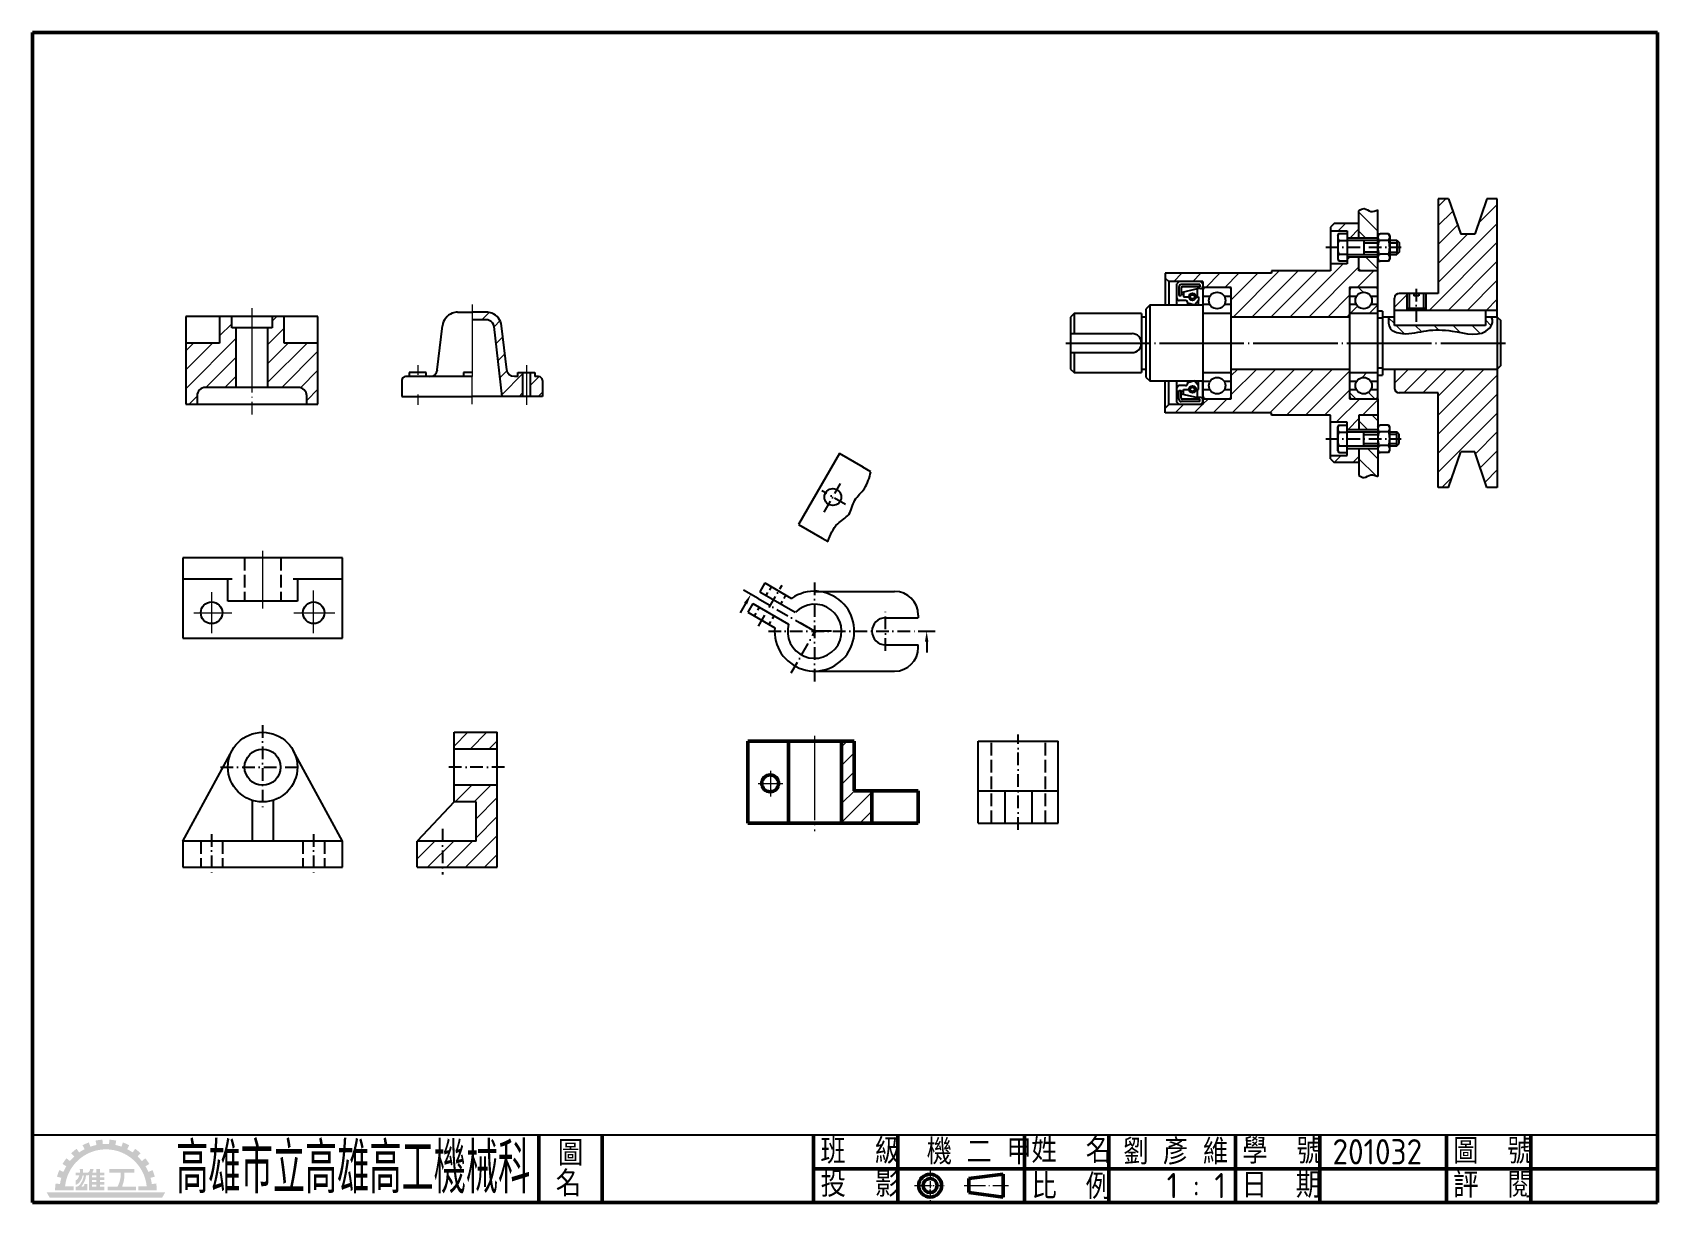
# Model space of a CAD drawing. Extents: x 25 to 410, y 10 to 287.
import ezdxf
from ezdxf.enums import TextEntityAlignment as Align

# ---------------------------------------------------------------- set-up
doc = ezdxf.new("R2010")
doc.units = 0
doc.header["$PDMODE"] = 3
for name, pattern in [('CEN3', [5, 3, -1, 0, -1]), ('中心線', [22.2, 20, -1, 0.2, -1]), ('中心線5', [6.8, 5, -0.8, 0.2, -0.8]), ('中心線5偏位', [5.1, 2, -0.5, 0.1, -0.5, 2]), ('虛線', [4, 3, -1])]:
    doc.linetypes.add(name, pattern=pattern)
doc.layers.get('0').update_dxf_attribs({"linetype": 'CONTINUOUS'})
doc.layers.get('DEFPOINTS').update_dxf_attribs({"linetype": 'CONTINUOUS'})
for name, color, linetype in [('CENT3', 1, 'CEN3'), ('中心線', 1, '中心線'), ('虛線', 6, '虛線'), ('輪廓線', 7, 'CONTINUOUS')]:
    doc.layers.add(name, color=color, linetype=linetype)
for name, color, linetype, lineweight in [('中心線層', 2, '中心線', 18), ('剖面線層', 4, 'CONTINUOUS', 18), ('文字層', 6, 'CONTINUOUS', 18), ('輪廓線層', 7, 'CONTINUOUS', 50)]:
    doc.layers.add(name, color=color, linetype=linetype, lineweight=lineweight)
doc.styles.add('CNS', font='isocp.shx', dxfattribs={"bigfont": 'chineset.shx'})
pattern_1 = [(45, (-78.503, 0), (-2.245064, 2.245064), [])]

msp = doc.modelspace()

# ---------------------------------------------------------------- hatches: boundary and pattern name
at = {"layer": '剖面線層'}
h = msp.add_hatch(dxfattribs=at)
h.set_pattern_fill('ANSI31', color=256, style=0)
h.paths.add_polyline_path([(372.03, 247.63), (369.59, 247.63), (366.7, 239.23), (363.37, 239.23), (360.47, 247.63), (358.03, 247.63), (358.03, 225.23), (355.1, 225.23), (355.1, 221.76), (355.1, 221.2), (372.03, 221.2)])
h = msp.add_hatch(dxfattribs=at)
h.set_pattern_fill('ANSI31', color=256, angle=90, style=0)
h.paths.add_polyline_path([(343.75, 233.91), (339.27, 233.91), (339.27, 230.55), (343.75, 230.55)])
edge = h.paths.add_edge_path()
edge.add_spline(control_points=[(343.75, 245.05), (343.18, 244.79), (342.05, 244.28), (340.61, 245.67), (339.68, 245.06), (339.27, 244.79)], knot_values=[0, 0, 0, 0, 1.750606, 3.430698, 4.757047, 4.757047, 4.757047, 4.757047], degree=3, periodic=0)
edge.add_line((339.27, 244.79), (339.27, 241.75))
edge.add_line((339.27, 241.75), (339.27, 238.39))
edge.add_line((339.27, 238.39), (343.75, 238.39))
edge.add_line((343.75, 238.39), (343.75, 245.05))
h.paths.add_polyline_path([(343.75, 202.41), (342.09, 202.41, -0.57735), (338.7, 202.41), (337.03, 202.41), (337.03, 200.87, 0.414214), (337.59, 200.31), (343.19, 200.31, 0.414214), (343.75, 200.87)])
h.paths.add_polyline_path([(343.75, 226.07, 0.414214), (343.19, 226.63), (337.59, 226.63, 0.414214), (337.03, 226.07), (337.03, 224.53), (338.7, 224.53, -0.57735), (342.09, 224.53), (343.75, 224.53)])
h.paths.add_polyline_path([(343.75, 196.39), (339.27, 196.39), (339.27, 193.03), (343.75, 193.03)])
edge = h.paths.add_edge_path()
edge.add_line((343.75, 188.55), (339.27, 188.55))
edge.add_line((339.27, 188.55), (339.27, 185.19))
edge.add_line((339.27, 185.19), (339.27, 182.15))
edge.add_spline(control_points=[(339.27, 182.15), (339.68, 181.88), (340.61, 181.27), (342.05, 182.67), (343.18, 182.15), (343.75, 181.89)], knot_values=[0, 0, 0, 0, 1.326349, 3.00644, 4.757047, 4.757047, 4.757047, 4.757047], degree=3, periodic=0)
edge.add_line((343.75, 181.89), (343.75, 188.55))
edge = h.paths.add_edge_path()
edge.add_spline(control_points=[(346.28, 219.63), (346.24, 218.65), (346.15, 216.49), (350.66, 215.2), (355.36, 216.75), (362.05, 216.58), (368.97, 214.43), (371.18, 218.47), (370.77, 219.35), (370.63, 219.63)], knot_values=[0, 0, 0, 0, 2.664662, 5.847287, 11.631638, 17.668651, 26.554393, 28.496023, 29.388365, 29.388365, 29.388365, 29.388365], degree=3, periodic=0)
edge.add_line((370.63, 219.63), (369.23, 219.63))
edge.add_line((369.23, 219.63), (369.23, 217.67))
edge.add_line((369.23, 217.67), (347.68, 217.67))
edge.add_line((347.68, 217.67), (347.68, 219.63))
edge.add_line((347.68, 219.63), (346.28, 219.63))
h = msp.add_hatch(dxfattribs=at)
h.set_pattern_fill('ANSI31', color=256, style=0)
h.paths.add_polyline_path([(339.27, 241.75), (333.39, 241.75), (332.55, 240.91), (332.55, 240.07), (336.47, 240.07), (336.47, 238.39), (339.27, 238.39)])
h = msp.add_hatch(dxfattribs=at)
h.set_pattern_fill('ANSI31', color=256, style=0)
h.paths.add_polyline_path([(343.75, 230.55), (339.27, 230.55), (339.27, 233.91), (336.47, 233.91), (336.47, 232.23), (332.55, 232.23), (332.55, 230.55), (318.55, 230.55), (318.55, 229.99), (293.35, 229.99), (293.35, 228.87), (294.19, 228.03), (302.31, 228.03), (302.31, 226.63), (309.03, 226.63), (309.03, 219.63), (337.03, 219.63), (337.03, 226.63), (343.75, 226.63)])
h.paths.add_polyline_path([(337.03, 207.31), (309.03, 207.31), (309.03, 200.31), (302.31, 200.31), (302.31, 199.47), (302.31, 198.91), (294.19, 198.91), (293.35, 198.07), (293.35, 196.95), (318.55, 196.95), (318.55, 196.39), (332.55, 196.39), (332.55, 194.71), (336.47, 194.71), (336.47, 193.03), (339.27, 193.03), (339.27, 196.39), (343.75, 196.39), (343.75, 200.31), (337.03, 200.31)])
h.paths.add_polyline_path([(339.27, 188.55), (336.47, 188.55), (336.47, 186.87), (332.55, 186.87), (332.55, 186.03), (333.39, 185.19), (339.27, 185.19)])
h.paths.add_polyline_path([(343.75, 222.57), (342.09, 222.57, -0.57735), (338.7, 222.57), (337.03, 222.57), (337.03, 220.47), (343.75, 220.47)], flags=17)
h.paths.add_polyline_path([(343.75, 206.47), (337.03, 206.47), (337.03, 204.37), (338.7, 204.37, -0.57735), (342.09, 204.37), (343.75, 204.37)], flags=17)
h.paths.add_polyline_path([(372.03, 207.31), (347.68, 207.31), (347.68, 202.83, 0.414214), (348.8, 201.71), (358.03, 201.71), (358.03, 179.31), (360.47, 179.31), (363.37, 187.71), (366.7, 187.71), (369.59, 179.31), (372.03, 179.31)])
h = msp.add_hatch(dxfattribs=at)
h.set_pattern_fill('ANSI31', color=256, style=0)
h.paths.add_polyline_path([(350.62, 225.23), (348.8, 225.23, 0.414214), (347.68, 224.11), (347.68, 221.2), (350.62, 221.2), (350.62, 221.76)])
h = msp.add_hatch(dxfattribs=at)
h.set_pattern_fill('ANSI31', color=256, style=0)
h.set_pattern_definition(pattern_1)
h.paths.add_polyline_path([(73.25, 217.09), (72.2, 217.09), (72.2, 219.76), (69.33, 219.76), (69.33, 213.47), (61.31, 213.47), (61.31, 198.97), (63.99, 198.97), (63.99, 200.97, -0.414214), (65.99, 202.97), (73.25, 202.97)])
h.paths.add_polyline_path([(87.96, 202.97, -0.414214), (89.96, 200.97), (89.96, 198.97), (92.63, 198.97), (92.63, 213.47), (84.61, 213.47), (84.61, 219.76), (81.75, 219.76), (81.75, 217.09), (80.7, 217.09), (80.7, 202.97)])
h = msp.add_hatch(dxfattribs=at)
h.set_pattern_fill('ANSI31', color=256, style=0)
h.set_pattern_definition(pattern_1)
h.paths.add_polyline_path([(133.21, 218.86, -0.279917), (134.36, 217.38), (136.31, 200.82), (141.12, 200.82), (141.12, 206.48), (140.02, 206.48), (140.02, 205.52), (139.17, 205.52, -0.380201), (137.38, 207.11), (136.15, 217.59, 0.279917), (133.84, 220.54, 0.090638), (132.57, 220.77), (129.15, 220.77), (129.15, 218.97), (132.57, 218.97, -0.090638)])
h.paths.add_polyline_path([(145.81, 204.62, 0.414214), (144.91, 205.52), (144.01, 205.52), (144.01, 206.48), (142.92, 206.48), (142.92, 200.82), (145.81, 200.82)])
h = msp.add_hatch(dxfattribs=at)
h.set_pattern_fill('ANSI31', color=256, style=0)
h.set_pattern_definition(pattern_1)
h.paths.add_polyline_path([(130.11, 95.53), (122.12, 95.53), (122.12, 89.35), (135.11, 89.35), (135.11, 108.81), (124.88, 108.81), (124.88, 104.84), (130.11, 104.84)])
h.paths.add_polyline_path([(124.88, 121.32), (124.88, 117.36), (135.11, 117.36), (135.11, 121.32)])
h.paths.add_polyline_path([(116.11, 89.35), (122.12, 89.35), (122.12, 95.53), (116.11, 95.53)])
h = msp.add_hatch(dxfattribs=at)
h.set_pattern_fill('ANSI31', color=256, style=0)
h.paths.add_polyline_path([(223.89, 107.49), (219.71, 107.49), (219.71, 119.2), (216.7, 119.2), (216.7, 99.82), (223.89, 99.82)])
at = {"layer": '文字層'}
h = msp.add_hatch(color=256, dxfattribs=at)
h.paths.add_polyline_path([(47.44, 22.62), (47.93, 23.55, 0.034161), (46.42, 24.21), (46.07, 23.21, 0.034161), (44.63, 23.62), (44.84, 24.65, 0.034161), (43.21, 24.87), (43.14, 23.82, 0.034161), (41.64, 23.82), (41.57, 24.87, 0.034161), (39.94, 24.65), (40.16, 23.62, 0.034161), (38.71, 23.21), (38.36, 24.21, 0.034161), (36.85, 23.55), (37.34, 22.62, 0.034161), (36.06, 21.84), (35.45, 22.7, 0.034161), (34.17, 21.66), (34.9, 20.89, 0.034161), (33.87, 19.8), (33.05, 20.46, 0.034161), (32.11, 19.12), (33.01, 18.57, 0.034161), (32.32, 17.24), (31.35, 17.66, 0.034161), (30.8, 16.11), (31.82, 15.83, 0.034161), (31.51, 14.36), (30.47, 14.5, 0.034161), (30.35, 12.86), (32.68, 12.86), (34.72, 12.86), (34.72, 13.81), (32.72, 13.81, -0.906522), (52.06, 13.81), (50.06, 13.81), (50.06, 12.86), (52.11, 12.86), (54.43, 12.86, 0.034161), (54.32, 14.5), (53.27, 14.36, 0.034161), (52.97, 15.83), (53.98, 16.11, 0.034161), (53.43, 17.66), (52.46, 17.24, 0.034161), (51.77, 18.57), (52.68, 19.12, 0.034161), (51.73, 20.46), (50.91, 19.8, 0.034161), (49.89, 20.89), (50.61, 21.66, 0.034161), (49.33, 22.7), (48.72, 21.84, 0.034161)])
h.paths.add_polyline_path([(56.44, 12.4), (28.35, 12.4), (29.09, 11.13), (55.7, 11.13)])
h.paths.add_polyline_path([(46.77, 16.98, -0.432462), (46.88, 17.09), (49.13, 17.09), (49.13, 17.93), (43.17, 17.93), (43.17, 17.09), (45.82, 17.09, -0.40629), (45.92, 16.99, -0.135568), (45.13, 13.76, -0.271099), (45.03, 13.71), (42.77, 13.71), (42.77, 12.86), (49.53, 12.86), (49.53, 13.71), (46.35, 13.71, -0.534383), (46.25, 13.86, 0.114041)], flags=17)
edge = h.paths.add_edge_path(flags=17)
edge.add_line((42.01, 17.09), (40.96, 17.09))
edge.add_line((40.96, 17.09), (40.96, 17.93))
edge.add_line((40.96, 17.93), (40.11, 17.93))
edge.add_line((40.11, 17.93), (40.11, 17.09))
edge.add_line((40.11, 17.09), (39.19, 17.09))
edge.add_arc((36.66, 18.43), 2.85, 332.0492, 350.0488)
edge.add_line((39.48, 17.93), (38.63, 17.93))
edge.add_arc((37.65, 17.92), 0.98, -69.2817, 0.9854, ccw=False)
edge.add_line((38, 17), (38, 17.09))
edge.add_line((38, 17.09), (36.94, 17.09))
edge.add_spline(control_points=[(36.94, 17.09), (36.94, 17.09), (36.96, 17.37), (36.97, 17.65), (36.97, 17.93)], knot_values=[0, 0, 0, 0, 0.009596, 4.002169, 4.002169, 4.002169, 4.002169], degree=3, periodic=0)
edge.add_line((36.97, 17.93), (36.2, 17.93))
edge.add_spline(control_points=[(36.2, 17.93), (36.21, 17.67), (36.24, 17.39), (36.23, 17.13)], knot_values=[0, 0, 0, 0, 3.800149, 3.800149, 3.800149, 3.800149], degree=3, periodic=0)
edge.add_arc((36.19, 17.13), 0.0422, -90, 0.987, ccw=False)
edge.add_line((36.19, 17.09), (35.25, 17.09))
edge.add_line((35.25, 17.09), (35.25, 16.41))
edge.add_line((35.25, 16.41), (36.06, 16.41))
edge.add_spline(control_points=[(36.06, 16.41), (36.08, 16.33), (35.96, 16.03), (35.73, 15.6), (35.42, 15.32), (35.25, 15.25)], knot_values=[7.330089, 7.330089, 7.330089, 7.330089, 8.570836, 11.570173, 14.124258, 14.124258, 14.124258, 14.124258], degree=3, periodic=0)
edge.add_line((35.25, 15.25), (35.25, 14.18))
edge.add_spline(control_points=[(35.25, 14.18), (35.49, 14.26), (36.03, 14.58), (36.54, 15.35), (36.8, 16.01), (36.87, 16.35), (36.88, 16.41)], knot_values=[7.234919, 7.234919, 7.234919, 7.234919, 10.768334, 15.863247, 20.018265, 20.827203, 20.827203, 20.827203, 20.827203], degree=3, periodic=0)
edge.add_line((36.88, 16.41), (37.15, 16.39))
edge.add_spline(control_points=[(37.15, 16.39), (37.13, 16.05), (36.94, 15.4), (36.48, 14.57), (35.98, 13.88), (35.46, 13.71), (35.25, 13.71)], knot_values=[0, 0, 0, 0, 4.834659, 9.411352, 13.571385, 16.563331, 16.563331, 16.563331, 16.563331], degree=3, periodic=0)
edge.add_line((35.25, 13.71), (35.25, 12.86))
edge.add_line((35.25, 12.86), (38, 12.86))
edge.add_line((38, 12.86), (38, 14.39))
edge.add_line((38, 14.39), (37.39, 14.39))
edge.add_arc((37.39, 14.3), 0.0845, 90, 183.9509)
edge.add_arc((36.68, 14.25), 0.63, -55.8164, 3.9509, ccw=False)
edge.add_line((37.03, 13.73), (36.7, 13.73))
edge.add_arc((36.7, 13.82), 0.0845, 142.6509, 270, ccw=False)
edge.add_spline(control_points=[(36.63, 13.87), (36.8, 14.08), (37.11, 14.58), (37.55, 15.41), (37.64, 16.07), (37.67, 16.41)], knot_values=[0, 0, 0, 0, 3.882648, 8.339679, 13.167216, 13.167216, 13.167216, 13.167216], degree=3, periodic=0)
edge.add_line((37.67, 16.41), (38, 16.41))
edge.add_arc((37.72, 18.15), 1.77, 279.0586, 293.2174)
edge.add_line((38.42, 16.53), (38.42, 12.86))
edge.add_line((38.42, 12.86), (42.01, 12.86))
edge.add_line((42.01, 12.86), (42.01, 13.71))
edge.add_line((42.01, 13.71), (40.96, 13.71))
edge.add_line((40.96, 13.71), (40.96, 14.2))
edge.add_line((40.96, 14.2), (42.01, 14.2))
edge.add_line((42.01, 14.2), (42.01, 14.84))
edge.add_line((42.01, 14.84), (40.96, 14.84))
edge.add_line((40.96, 14.84), (40.96, 15.33))
edge.add_line((40.96, 15.33), (42.01, 15.33))
edge.add_line((42.01, 15.33), (42.01, 15.96))
edge.add_line((42.01, 15.96), (40.96, 15.96))
edge.add_line((40.96, 15.96), (40.96, 16.45))
edge.add_line((40.96, 16.45), (42.01, 16.45))
edge.add_line((42.01, 16.45), (42.01, 17.09))
h.paths.add_polyline_path([(40.11, 16.45), (40.11, 15.96), (39.1, 15.96), (39.1, 16.45)], flags=16)
h.paths.add_polyline_path([(40.11, 15.33), (40.11, 14.84), (39.1, 14.84), (39.1, 15.33)], flags=16)
h.paths.add_polyline_path([(40.11, 14.2), (40.11, 13.71), (39.1, 13.71), (39.1, 14.2)], flags=16)

# ---------------------------------------------------------------- linework, layer by layer
for p, q in [((340.39, 237.21), (343.75, 237.21)), ((340.39, 235.09), (343.75, 235.09)), ((346.55, 237.21), (348.23, 237.21)), ((346.55, 235.03), (348.23, 235.03)), ((351.18, 225.23), (351.18, 221.76)), ((354.54, 225.23), (354.54, 221.76)), ((350.62, 221.76), (350.62, 221.2)), ((355.1, 221.76), (355.1, 221.2)), ((340.39, 191.85), (343.75, 191.85)), ((340.39, 189.73), (343.75, 189.73)), ((346.55, 191.91), (348.23, 191.91)), ((346.55, 189.73), (348.23, 189.73)), ((196.5, 119.2), (194.5, 119.2)), ((194.5, 119.2), (194.5, 117.2)), ((25, 26), (410, 26))]:
    msp.add_line(p, q)
at = {"color": 7, "linetype": 'ByBlock'}
for p, q in [((193.95, 151.8), (192.7, 149.64)), ((236.85, 142.74), (236.85, 140.24))]:
    msp.add_line(p, q, dxfattribs=at)
for points in [[(339.27, 244.79), (340.5, 245.31), (342.05, 244.66), (343.75, 245.05)], [(346.28, 219.63), (346.64, 216.99), (349.56, 215.73), (355.31, 216.41), (361.34, 216.31), (370.2, 216.99), (370.93, 218.79), (370.63, 219.63)], [(213.44, 166.52), (215.77, 170.68), (218.37, 172.91), (219.86, 176.26), (222.09, 179.04), (223.64, 183)], [(339.27, 182.15), (340.5, 181.64), (342.05, 182.28), (343.75, 181.89)]]:
    msp.add_spline(points, degree=3)
for points in [[(193.59, 152.01), (194.31, 151.59), (195.2, 153.97)], [(236.43, 142.74), (237.27, 142.74), (236.85, 145.24)]]:
    msp.add_solid(points, dxfattribs=at)
at = {"layer": 'CENT3', "color": 2}
for p, q in [((331.43, 236.15), (349.3, 236.15)), ((352.86, 226.35), (352.86, 218.51)), ((331.43, 190.79), (345.59, 190.79)), ((331.43, 190.79), (349.3, 190.79)), ((217.65, 175.28), (212.03, 178.52)), ((212.54, 173.41), (216.46, 180.2)), ((196.98, 146.46), (202.58, 156.16)), ((210.31, 156.77), (210.31, 133.34)), ((196.93, 152.97), (210.63, 145.05)), ((227.09, 140.63), (227.09, 150.04)), ((199.35, 145.24), (234.85, 145.24)), ((204.71, 135.36), (210.31, 145.05)), ((79.52, 123.03), (79.52, 103.21)), ((258.53, 98.22), (258.53, 120.8)), ((69.57, 113.08), (89.47, 113.08)), ((136.82, 113.08), (123.17, 113.08)), ((67.43, 97.24), (67.43, 87.64)), ((91.61, 97.24), (91.61, 87.64)), ((122.12, 98.44), (122.12, 87.64))]:
    msp.add_line(p, q, dxfattribs=at)
at = {"layer": 'DEFPOINTS', "color": 0, "linetype": 'ByBlock'}
for p in [(69.33, 219.76), (76.97, 219.76), (84.61, 219.76), (92.63, 219.76), (135.11, 219.72), (135.11, 219.72), (76.97, 217.09), (133.84, 218.45), (133.84, 218.45), (112.73, 205.24), (113.38, 204.62), (140.02, 206.48), (141.12, 206.48), (142.92, 206.48), (144.01, 206.48), (144.01, 206.48), (144.01, 206.48), (144.91, 205.52), (144.91, 205.52), (144.91, 205.52), (120.81, 200.82), (136.31, 200.82), (145.81, 200.82), (216.21, 178.24), (213.04, 175.81), (98.45, 162.6), (98.45, 162.6), (98.45, 162.6), (98.45, 157.6), (64.98, 150.35), (67.43, 147.05), (69.89, 148.87), (91.61, 147.05), (94.17, 149.61), (60.59, 143.63), (98.45, 143.63), (98.45, 142.63), (124.88, 121.32), (135.11, 121.32), (72.78, 117.82), (83.43, 114.82), (87.76, 113.08), (75.61, 111.35), (86.26, 108.35), (98.45, 95.53), (98.45, 89.35), (98.45, 89.35)]:
    msp.add_point(p, dxfattribs=at)
at = {"layer": '中心線', "color": 2}
msp.add_line((269.83, 213.47), (373.99, 213.47), dxfattribs=at)
at = {"layer": '中心線層'}
for p, q in [((76.97, 221.76), (76.97, 196.59)), ((129.15, 222.57), (129.15, 205.52)), ((116.28, 208.28), (116.28, 205.96)), ((142.02, 208.28), (142.02, 198.88)), ((129.15, 199.02), (129.15, 205.52)), ((116.28, 201.26), (116.28, 198.88)), ((79.52, 164.31), (79.52, 150.65)), ((67.43, 154.49), (67.43, 144.8)), ((91.61, 144.8), (91.61, 154.92)), ((63.21, 149.61), (72.26, 149.61)), ((86.91, 149.61), (96.6, 149.61)), ((210.31, 120.52), (210.31, 97.94)), ((199.85, 112.18), (199.85, 106.1)), ((196.92, 109.23), (202.78, 109.23))]:
    msp.add_line(p, q, dxfattribs=at)
at = {"layer": '中心線層', "linetype": '中心線5偏位', "ltscale": 0.8}
for p, q in [((237.67, 17.52), (237.67, 10.43)), ((233.93, 14), (241.26, 14))]:
    msp.add_line(p, q, dxfattribs=at)
at = {"layer": '中心線層', "linetype": '中心線5'}
msp.add_line((245.76, 14), (256.21, 14), dxfattribs=at)
at = {"layer": '虛線'}
for p, q in [((75.25, 162.6), (75.25, 152.36)), ((83.8, 162.6), (83.8, 152.36)), ((198.85, 153.7), (199.25, 154.39)), ((199.63, 155.05), (200.05, 155.78)), ((196.86, 150.26), (197.25, 150.93)), ((202.31, 151.7), (202.71, 152.39)), ((203.06, 153), (203.51, 153.78)), ((196.05, 148.85), (196.45, 149.54)), ((199.51, 146.85), (199.91, 147.54)), ((200.32, 148.26), (200.71, 148.93)), ((252.18, 99.82), (252.18, 119.2)), ((264.98, 99.82), (264.98, 119.2)), ((64.87, 95.53), (64.87, 89.35)), ((70, 95.53), (70, 89.35)), ((89.04, 95.53), (89.04, 89.35)), ((94.17, 95.53), (94.17, 89.35))]:
    msp.add_line(p, q, dxfattribs=at)
at = {"layer": '輪廓線'}
for p, q in [((358.03, 247.63), (358.03, 225.23)), ((360.47, 247.63), (358.03, 247.63)), ((360.47, 247.63), (363.37, 239.23)), ((369.59, 247.63), (366.7, 239.23)), ((372.03, 247.63), (369.59, 247.63)), ((372.03, 219.63), (372.03, 247.63)), ((339.27, 241.75), (339.27, 244.79)), ((343.75, 236.15), (343.75, 245.05)), ((333.39, 241.75), (332.55, 240.91)), ((332.55, 240.91), (332.55, 230.55)), ((332.55, 240.07), (336.47, 240.07)), ((339.27, 241.75), (333.39, 241.75)), ((334.23, 238.95), (334.48, 239.38)), ((334.23, 238.95), (334.23, 233.35)), ((334.48, 239.38), (336.47, 239.38)), ((336.47, 240.07), (336.47, 232.23)), ((339.27, 238.39), (339.27, 241.75)), ((343.75, 238.91), (344, 239.35)), ((344, 239.35), (344.31, 239.35)), ((346.3, 239.35), (344.31, 239.35)), ((346.55, 238.91), (346.3, 239.35)), ((346.55, 238.91), (346.55, 233.31)), ((366.7, 239.23), (363.37, 239.23)), ((334.23, 237.77), (336.47, 237.77)), ((336.47, 238.39), (339.27, 238.39)), ((336.47, 237.83), (343.75, 237.83)), ((339.27, 238.39), (343.75, 238.39)), ((340.39, 237.83), (340.39, 234.47)), ((343.75, 230.55), (343.75, 236.11)), ((343.99, 237.73), (344.31, 237.73)), ((346.32, 237.73), (344.31, 237.73)), ((346.55, 237.83), (348.23, 237.83)), ((348.23, 237.83), (348.23, 234.47)), ((348.23, 237.83), (348.79, 237.27)), ((348.79, 235.03), (348.23, 234.47)), ((348.79, 237.27), (348.79, 235.03)), ((336.47, 232.23), (332.55, 232.23)), ((334.23, 234.53), (336.47, 234.53)), ((334.23, 233.35), (334.48, 232.92)), ((334.48, 232.92), (336.47, 232.92)), ((336.47, 234.47), (343.75, 234.47)), ((336.47, 233.91), (343.75, 233.91)), ((339.27, 230.55), (339.27, 233.91)), ((343.75, 233.31), (344, 232.88)), ((343.99, 234.5), (344.31, 234.5)), ((344, 232.88), (344.31, 232.88)), ((346.32, 234.5), (344.31, 234.5)), ((346.3, 232.88), (344.31, 232.88)), ((346.55, 233.31), (346.3, 232.88)), ((346.55, 234.47), (348.23, 234.47)), ((318.55, 229.99), (293.35, 229.99)), ((293.35, 229.99), (293.35, 228.87)), ((293.35, 228.87), (293.35, 222.43)), ((293.35, 228.87), (294.19, 228.03)), ((302.31, 228.03), (294.19, 228.03)), ((294.19, 228.03), (294.19, 222.43)), ((296.71, 228.03), (296.15, 227.47)), ((296.15, 222.43), (296.15, 227.47)), ((301.57, 227.32), (297.16, 227.32)), ((301.57, 227.32), (301.57, 226.76)), ((301.75, 228.03), (302.31, 227.47)), ((302.31, 228.03), (302.31, 198.91)), ((302.31, 227.47), (302.31, 222.43)), ((332.55, 230.55), (318.55, 230.55)), ((318.55, 230.55), (318.55, 229.99)), ((343.75, 230.55), (339.27, 230.55)), ((343.75, 226.63), (343.75, 230.55)), ((296.6, 226.76), (296.6, 224.7)), ((296.6, 224.7), (297.16, 224.7)), ((298.16, 223.53), (296.71, 223.53)), ((297.16, 226.48), (297.16, 224.7)), ((297.16, 225.47), (301.02, 226.38)), ((297.66, 225.01), (297.16, 224.87)), ((301.57, 226.76), (297.44, 226.76)), ((297.66, 225.58), (297.66, 224.43)), ((297.66, 224.43), (298.98, 224.43)), ((301.23, 223.59), (300.34, 222.43)), ((300.66, 224.43), (301.23, 224.43)), ((301.75, 226.38), (301.02, 226.38)), ((301.02, 224.43), (301.02, 226.38)), ((301.23, 224.43), (301.23, 223.59)), ((301.23, 222.43), (301.23, 223.59)), ((309.03, 226.63), (302.31, 226.63)), ((303.98, 224.53), (302.31, 224.53)), ((309.03, 224.53), (307.37, 224.53)), ((309.03, 200.31), (309.03, 226.63)), ((338.7, 224.53), (337.03, 224.53)), ((343.75, 224.53), (342.09, 224.53)), ((347.68, 217.67), (347.68, 224.11)), ((358.03, 225.23), (348.8, 225.23)), ((350.62, 225.23), (350.62, 221.76)), ((352.3, 225.23), (350.62, 225.23)), ((352.3, 225.23), (352.3, 224.67)), ((353.42, 224.67), (352.3, 224.67)), ((353.42, 225.23), (353.42, 224.67)), ((355.1, 225.23), (353.42, 225.23)), ((355.1, 225.23), (355.1, 221.76)), ((92.63, 219.76), (61.31, 219.76)), ((61.31, 219.76), (61.31, 198.97)), ((69.33, 219.76), (69.33, 213.47)), ((72.2, 217.09), (72.2, 219.76)), ((81.75, 219.76), (81.75, 217.09)), ((84.61, 213.47), (84.61, 219.76)), ((92.63, 198.97), (92.63, 219.76)), ((125.73, 220.77), (129.15, 220.77)), ((271.79, 220.47), (270.95, 219.63)), ((270.95, 219.63), (270.95, 207.31)), ((271.79, 220.47), (271.79, 215.71)), ((287.75, 220.47), (271.79, 220.47)), ((287.75, 220.47), (287.75, 206.47)), ((288.87, 219.63), (287.75, 219.63)), ((289.71, 222.43), (288.87, 221.59)), ((288.87, 205.35), (288.87, 221.59)), ((289.71, 222.43), (289.71, 204.51)), ((302.31, 222.43), (289.71, 222.43)), ((298.72, 222.91), (298.72, 222.98)), ((298.72, 222.43), (298.72, 222.91)), ((300.34, 222.43), (298.72, 222.91)), ((303.98, 222.57), (302.31, 222.57)), ((309.03, 220.47), (302.31, 220.47)), ((309.03, 222.57), (307.37, 222.57)), ((337.03, 219.63), (309.03, 219.63)), ((338.7, 222.57), (337.03, 222.57)), ((343.75, 220.47), (337.03, 220.47)), ((343.75, 222.57), (342.09, 222.57)), ((344.87, 221.03), (343.75, 221.03)), ((344.87, 221.03), (344.87, 205.91)), ((347.68, 219.63), (344.87, 219.63)), ((372.03, 221.2), (347.68, 221.2)), ((350.62, 221.76), (355.1, 221.76)), ((350.62, 221.76), (351.18, 221.2)), ((354.54, 221.2), (351.18, 221.2)), ((354.54, 221.2), (355.1, 221.76)), ((369.23, 221.2), (369.23, 217.67)), ((372.03, 219.63), (369.23, 219.63)), ((372.03, 219.63), (372.03, 207.31)), ((372.03, 219.63), (372.87, 218.79)), ((81.75, 217.09), (72.2, 217.09)), ((73.25, 202.97), (73.25, 217.09)), ((80.7, 217.09), (80.7, 202.97)), ((120.91, 207.11), (122.15, 217.59)), ((132.57, 218.97), (129.15, 218.97)), ((136.31, 200.82), (134.36, 217.38)), ((270.95, 215.71), (285.51, 215.71)), ((344.87, 219.35), (343.75, 219.35)), ((369.23, 217.67), (347.68, 217.67)), ((372.87, 208.15), (372.87, 218.79)), ((69.33, 213.47), (61.31, 213.47)), ((92.63, 213.47), (84.61, 213.47)), ((287.75, 213.47), (287.75, 213.47)), ((270.95, 211.23), (285.51, 211.23)), ((271.79, 211.23), (271.79, 206.47)), ((372.87, 208.15), (372.03, 207.31)), ((112.48, 204.62), (112.48, 200.82)), ((129.15, 205.52), (113.38, 205.52)), ((118.28, 206.48), (114.28, 206.48)), ((114.28, 206.48), (114.28, 205.52)), ((118.28, 205.52), (118.28, 206.48)), ((129.15, 206.48), (127.15, 206.48)), ((127.15, 206.48), (127.15, 205.52)), ((140.02, 205.52), (139.17, 205.52)), ((140.02, 206.48), (144.01, 206.48)), ((140.02, 205.52), (140.02, 206.48)), ((141.12, 206.48), (141.12, 200.82)), ((142.92, 206.48), (142.92, 200.82)), ((144.01, 206.48), (144.01, 205.52)), ((144.91, 205.52), (144.01, 205.52)), ((144.01, 205.52), (144.01, 205.52)), ((145.81, 204.62), (145.81, 200.82)), ((270.95, 207.31), (271.79, 206.47)), ((271.79, 206.47), (287.75, 206.47)), ((287.75, 207.31), (288.87, 207.31)), ((288.87, 205.35), (289.71, 204.51)), ((289.71, 204.51), (302.31, 204.51)), ((293.35, 198.07), (293.35, 204.51)), ((294.19, 198.91), (294.19, 204.51)), ((296.15, 199.47), (296.15, 204.51)), ((298.72, 204.03), (298.72, 204.51)), ((300.34, 204.51), (298.72, 204.03)), ((301.23, 203.35), (300.34, 204.51)), ((301.23, 203.35), (301.23, 204.51)), ((302.31, 206.47), (309.03, 206.47)), ((302.31, 199.47), (302.31, 204.51)), ((303.98, 204.37), (302.31, 204.37)), ((309.03, 204.37), (307.37, 204.37)), ((309.03, 207.31), (337.03, 207.31)), ((337.03, 206.47), (343.75, 206.47)), ((338.7, 204.37), (337.03, 204.37)), ((343.75, 204.37), (342.09, 204.37)), ((343.75, 207.59), (344.87, 207.59)), ((343.75, 205.91), (344.87, 205.91)), ((344.87, 207.31), (372.03, 207.31)), ((347.68, 207.31), (347.68, 202.83)), ((372.03, 207.31), (372.03, 179.31)), ((63.99, 200.97), (63.99, 198.97)), ((87.96, 202.97), (65.99, 202.97)), ((89.96, 198.97), (89.96, 200.97)), ((112.48, 200.82), (129.15, 200.82)), ((145.81, 200.82), (129.15, 200.82)), ((296.6, 200.18), (296.6, 202.24)), ((296.6, 202.24), (297.16, 202.24)), ((298.16, 203.41), (296.71, 203.41)), ((297.16, 200.46), (297.16, 202.24)), ((297.66, 201.93), (297.16, 202.08)), ((297.16, 201.48), (301.02, 200.57)), ((297.66, 202.52), (298.98, 202.52)), ((297.66, 201.36), (297.66, 202.52)), ((298.72, 204.03), (298.72, 203.96)), ((300.66, 202.52), (301.23, 202.52)), ((301.02, 200.57), (301.02, 202.52)), ((301.75, 200.57), (301.02, 200.57)), ((301.23, 202.52), (301.23, 203.35)), ((303.98, 202.41), (302.31, 202.41)), ((302.31, 200.31), (309.03, 200.31)), ((309.03, 202.41), (307.37, 202.41)), ((338.7, 202.41), (337.03, 202.41)), ((343.75, 202.41), (342.09, 202.41)), ((343.75, 200.31), (343.75, 196.39)), ((358.03, 201.71), (348.8, 201.71)), ((358.03, 179.31), (358.03, 201.71)), ((61.31, 198.97), (92.63, 198.97)), ((293.35, 198.07), (294.19, 198.91)), ((293.35, 196.95), (293.35, 198.07)), ((318.55, 196.95), (293.35, 196.95)), ((302.31, 198.91), (294.19, 198.91)), ((296.71, 198.91), (296.15, 199.47)), ((301.57, 199.62), (297.16, 199.62)), ((301.57, 200.18), (297.44, 200.18)), ((301.57, 199.62), (301.57, 200.18)), ((301.75, 198.91), (302.31, 199.47)), ((318.55, 196.39), (318.55, 196.95)), ((332.55, 196.39), (318.55, 196.39)), ((332.55, 186.03), (332.55, 196.39)), ((343.75, 196.39), (339.27, 196.39)), ((339.27, 196.39), (339.27, 193.03)), ((343.75, 196.39), (343.75, 181.89)), ((336.47, 194.71), (332.55, 194.71)), ((334.23, 193.59), (334.48, 194.02)), ((334.23, 187.99), (334.23, 193.59)), ((334.48, 194.02), (336.47, 194.02)), ((336.47, 186.87), (336.47, 194.71)), ((336.47, 193.03), (343.75, 193.03)), ((343.75, 193.63), (344, 194.06)), ((344, 194.06), (344.31, 194.06)), ((346.3, 194.06), (344.31, 194.06)), ((346.55, 193.63), (346.3, 194.06)), ((346.55, 188.03), (346.55, 193.63)), ((334.23, 192.41), (336.47, 192.41)), ((334.23, 189.17), (336.47, 189.17)), ((336.47, 192.47), (343.75, 192.47)), ((336.47, 189.11), (343.75, 189.11)), ((340.39, 189.11), (340.39, 192.47)), ((343.99, 192.45), (344.31, 192.45)), ((343.99, 189.21), (344.31, 189.21)), ((346.32, 192.45), (344.31, 192.45)), ((346.32, 189.21), (344.31, 189.21)), ((346.55, 192.47), (348.23, 192.47)), ((346.55, 189.11), (348.23, 189.11)), ((348.23, 189.11), (348.23, 192.47)), ((348.79, 191.91), (348.23, 192.47)), ((348.23, 189.11), (348.79, 189.67)), ((348.79, 189.67), (348.79, 191.91)), ((216.18, 187.31), (206.5, 170.53)), ((221.8, 184.07), (216.18, 187.31)), ((332.55, 186.87), (336.47, 186.87)), ((332.55, 186.03), (333.39, 185.19)), ((339.27, 185.19), (333.39, 185.19)), ((334.23, 187.99), (334.48, 187.56)), ((334.48, 187.56), (336.47, 187.56)), ((336.47, 188.55), (339.27, 188.55)), ((339.27, 188.55), (343.75, 188.55)), ((339.27, 188.55), (339.27, 185.19)), ((339.27, 185.19), (339.27, 182.15)), ((343.75, 188.03), (344, 187.6)), ((344, 187.6), (344.31, 187.6)), ((346.3, 187.6), (344.31, 187.6)), ((346.55, 188.03), (346.3, 187.6)), ((360.47, 179.31), (363.37, 187.71)), ((366.7, 187.71), (363.37, 187.71)), ((369.59, 179.31), (366.7, 187.71)), ((223.64, 183), (221.76, 184.09)), ((360.47, 179.31), (358.03, 179.31)), ((372.03, 179.31), (369.59, 179.31)), ((206.5, 170.53), (212.11, 167.29)), ((212.11, 167.29), (213.48, 166.5)), ((98.45, 162.6), (60.59, 162.6)), ((60.59, 162.6), (60.59, 143.63)), ((98.45, 143.63), (98.45, 162.6)), ((72.28, 157.6), (60.59, 157.6)), ((71.28, 152.36), (71.28, 157.6)), ((98.45, 157.6), (86.76, 157.6)), ((87.76, 157.6), (87.76, 152.36)), ((196.93, 152.97), (193.47, 154.97)), ((198.5, 156.67), (197.3, 154.6)), ((197.3, 154.6), (205.73, 149.73)), ((198.5, 156.67), (204.84, 153.01)), ((210.31, 154.69), (229.25, 154.69)), ((87.76, 152.36), (71.28, 152.36)), ((195.7, 151.82), (194.5, 149.75)), ((195.7, 151.82), (204.13, 146.96)), ((194.5, 149.75), (200.84, 146.08)), ((210.31, 145.24), (206.85, 147.24)), ((227.09, 148.44), (234.85, 148.44)), ((234.85, 149.09), (234.85, 148.44)), ((60.59, 143.63), (98.45, 143.63)), ((214.32, 145.24), (210.32, 145.28)), ((234.85, 145.24), (238.85, 145.24)), ((227.09, 142.04), (234.85, 142.04)), ((234.85, 141.39), (234.85, 142.04)), ((210.31, 135.79), (229.25, 135.79)), ((124.88, 104.84), (124.88, 121.32)), ((124.88, 121.32), (135.11, 121.32)), ((135.11, 89.35), (135.11, 121.32)), ((60.59, 95.53), (72.28, 117.02)), ((98.45, 95.53), (86.76, 117.02)), ((135.11, 117.36), (124.88, 117.36)), ((249.08, 119.2), (267.98, 119.2)), ((249.08, 99.82), (249.08, 119.2)), ((267.98, 99.82), (267.98, 119.2)), ((135.11, 108.81), (124.88, 108.81)), ((77.02, 105.23), (77.02, 95.53)), ((82.02, 105.23), (82.02, 95.53)), ((124.88, 104.84), (116.11, 95.53)), ((130.11, 104.84), (124.88, 104.84)), ((130.11, 95.53), (130.11, 104.84)), ((249.08, 107.49), (267.98, 107.49)), ((255.33, 107.49), (255.33, 99.82)), ((261.73, 107.49), (261.73, 99.82)), ((249.08, 99.82), (267.98, 99.82)), ((98.45, 95.53), (60.59, 95.53)), ((60.59, 95.53), (60.59, 89.35)), ((98.45, 89.35), (98.45, 95.53)), ((130.11, 95.53), (116.11, 95.53)), ((116.11, 89.35), (116.11, 95.53)), ((130.11, 95.53), (124.88, 95.53)), ((116.11, 89.35), (135.11, 89.35))]:
    msp.add_line(p, q, dxfattribs=at)
at = {"layer": '輪廓線', "linetype": 'Continuous'}
msp.add_line((60.59, 89.35), (98.45, 89.35), dxfattribs=at)
at = {"layer": '輪廓線'}
msp.add_lwpolyline([(337.03, 200.31), (343.75, 200.31), (343.75, 226.63), (337.03, 226.63)], close=True, dxfattribs=at)
msp.add_lwpolyline([(139.17, 205.52, -0.380201), (137.38, 207.11), (136.15, 217.59, 0.279917), (133.84, 220.54, 0.090638), (132.57, 220.77), (129.15, 220.77)], format="xyb", dxfattribs=at)
for centre, radius in [((299.82, 224.43), 0.84), ((299.82, 224.43), 0.504), ((305.67, 223.55), 1.96), ((340.39, 223.55), 1.96), ((305.67, 203.39), 1.96), ((340.39, 203.39), 1.96), ((299.82, 202.52), 0.84), ((299.82, 202.52), 0.504), ((214.62, 177.02), 2), ((67.43, 149.61), 2.56), ((91.61, 149.61), 2.56), ((79.52, 113.08), 8.24), ((79.52, 113.08), 4.27)]:
    msp.add_circle(centre, radius, dxfattribs=at)
for centre, radius, start, end in [((335.63, 238.58), 1.4, 144.7356, 215.2644), ((345.15, 238.54), 1.4, 144.7356, 215.2644), ((345.15, 238.54), 1.4, 324.7356, 35.2644), ((339.83, 236.15), 5.6, 163.2213, 196.7787), ((349.35, 236.11), 5.6, 163.2213, 180), ((349.35, 236.11), 5.6, 180, 196.7787), ((340.95, 236.11), 5.6, 0, 16.7787), ((340.95, 236.11), 5.6, 343.2213, 0), ((335.63, 233.73), 1.4, 144.7356, 215.2644), ((345.15, 233.69), 1.4, 144.7356, 215.2644), ((345.15, 233.69), 1.4, 324.7356, 35.2644), ((297.16, 226.76), 0.56, 90, 180), ((296.71, 224.09), 0.56, 180, 270), ((297.44, 226.48), 0.28, 90, 180), ((298.16, 222.97), 0.56, 0.2763, 90), ((301.75, 226.94), 0.56, 270, 0), ((302.87, 226.07), 0.56, 90, 180), ((308.47, 226.07), 0.56, 0, 90), ((337.59, 226.07), 0.56, 90, 180), ((343.19, 226.07), 0.56, 0, 90), ((348.8, 224.11), 1.12, 90, 180), ((125.73, 217.17), 3.6, 173.2674, 173.2674), ((125.73, 217.17), 3.6, 110.716, 173.2674), ((125.73, 217.17), 3.6, 90, 110.716), ((132.57, 217.17), 3.6, 6.7326, 6.7326), ((132.57, 217.17), 1.8, 69.284, 90), ((132.57, 217.17), 1.8, 6.7326, 69.284), ((285.51, 213.47), 2.24, 0, 90), ((285.51, 213.47), 2.24, 270, 0), ((113.38, 204.62), 0.9, 90, 180), ((119.13, 207.32), 1.8, 270, 353.2674), ((144.91, 204.62), 0.9, 0, 90), ((65.99, 200.97), 2, 90, 180), ((87.96, 200.97), 2, 0, 90), ((296.71, 202.85), 0.56, 90, 180), ((297.44, 200.46), 0.28, 180, 270), ((298.16, 203.97), 0.56, 270, 359.7237), ((301.75, 200.01), 0.56, 0, 90), ((302.87, 200.87), 0.56, 180, 270), ((308.47, 200.87), 0.56, 270, 0), ((337.59, 200.87), 0.56, 180, 270), ((343.19, 200.87), 0.56, 270, 0), ((348.8, 202.83), 1.12, 180, 270), ((297.16, 200.18), 0.56, 180, 270), ((335.63, 193.22), 1.4, 144.7356, 215.2644), ((345.15, 193.25), 1.4, 144.7356, 215.2644), ((345.15, 193.25), 1.4, 324.7356, 35.2644), ((339.83, 190.79), 5.6, 163.2213, 196.7787), ((335.63, 188.37), 1.4, 144.7356, 215.2644), ((349.35, 190.83), 5.6, 163.2213, 180), ((349.35, 190.83), 5.6, 180, 196.7787), ((345.15, 188.4), 1.4, 144.7356, 215.2644), ((345.15, 188.4), 1.4, 324.7356, 35.2644), ((340.95, 190.83), 5.6, 360, 16.7787), ((340.95, 190.83), 5.6, 343.2213, 0), ((210.26, 145.27), 9.45, 175.0376, 124.9624), ((229.25, 149.09), 5.6, 0, 90), ((210.3, 145.24), 6.4, 164.4775, 135.5225), ((227.09, 145.24), 3.2, 90, 270), ((227.09, 145.24), 3.2, 90, 270), ((229.25, 141.39), 5.6, 270, 0)]:
    msp.add_arc(centre, radius, start, end, dxfattribs=at)
at = {"layer": '輪廓線層', "color": 5}
for p, q in [((410, 287), (25, 287)), ((25, 287), (25, 10)), ((410, 10), (410, 287)), ((25, 10), (410, 10))]:
    msp.add_line(p, q, dxfattribs=at)
at = {"layer": '輪廓線層'}
for p, q in [((194.5, 99.82), (194.5, 119.2)), ((204.13, 119.2), (194.5, 119.2)), ((204.13, 119.2), (204.13, 99.82)), ((204.13, 119.2), (219.71, 119.2)), ((216.7, 119.2), (216.7, 99.82)), ((219.71, 119.2), (219.71, 107.49)), ((219.71, 107.49), (223.89, 107.49)), ((223.89, 107.49), (234.85, 107.49)), ((223.89, 107.49), (223.89, 99.82)), ((234.85, 99.82), (234.85, 107.49)), ((234.85, 101.82), (234.85, 99.82)), ((194.5, 99.82), (234.85, 99.82)), ((234.85, 99.82), (232.85, 99.82)), ((246.86, 15.67), (254.99, 16.71)), ((246.86, 15.67), (246.86, 12.33)), ((254.99, 16.71), (254.99, 11.29)), ((246.86, 12.33), (254.99, 11.29))]:
    msp.add_line(p, q, dxfattribs=at)
at = {"layer": '輪廓線層', "color": 4}
for p, q in [((145, 10), (145, 26)), ((160, 10), (160, 26)), ((210, 10), (210, 26)), ((230, 10), (230, 26)), ((260, 10), (260, 26)), ((280, 10), (280, 26)), ((310, 10), (310, 26)), ((330, 10), (330, 26)), ((360, 10), (360, 26)), ((380, 10), (380, 26)), ((210, 18), (410, 18))]:
    msp.add_line(p, q, dxfattribs=at)
at = {"layer": '輪廓線層'}
for centre, radius in [((199.78, 109.23), 2), ((237.67, 14), 2.71), ((237.67, 14), 1.67)]:
    msp.add_circle(centre, radius, dxfattribs=at)

# ---------------------------------------------------------------- texts
at = {"layer": '文字層', "style": 'CNS', "width": 0.63661}
msp.add_text('高雄市立高雄高工機械科', height=12, dxfattribs=at).set_placement((59.06, 12.13), (142.94, 12.13), align=Align.FIT)
at = {"layer": '文字層', "style": 'CNS'}
for s, p in [('圖', (149.48, 18.67)), ('班  級', (211.66, 19.17)), ('  機 二 甲', (230, 19)), ('姓  名', (261.67, 19.36)), (' 劉 彥 維', (280, 19)), ('學  號', (311.61, 19.19)), ('201032', (333, 19)), ('圖  號', (361.59, 19.18)), ('名', (148.97, 11.45)), ('投  影', (211.73, 11.32)), ('比  例', (261.68, 10.82)), ('    1 : 1', (280, 11)), ('日  期', (311.44, 11.11)), ('評  閱', (361.6, 11.1))]:
    msp.add_text(s, height=6, dxfattribs=at).set_placement(p)

doc.saveas('drawing.dxf')
